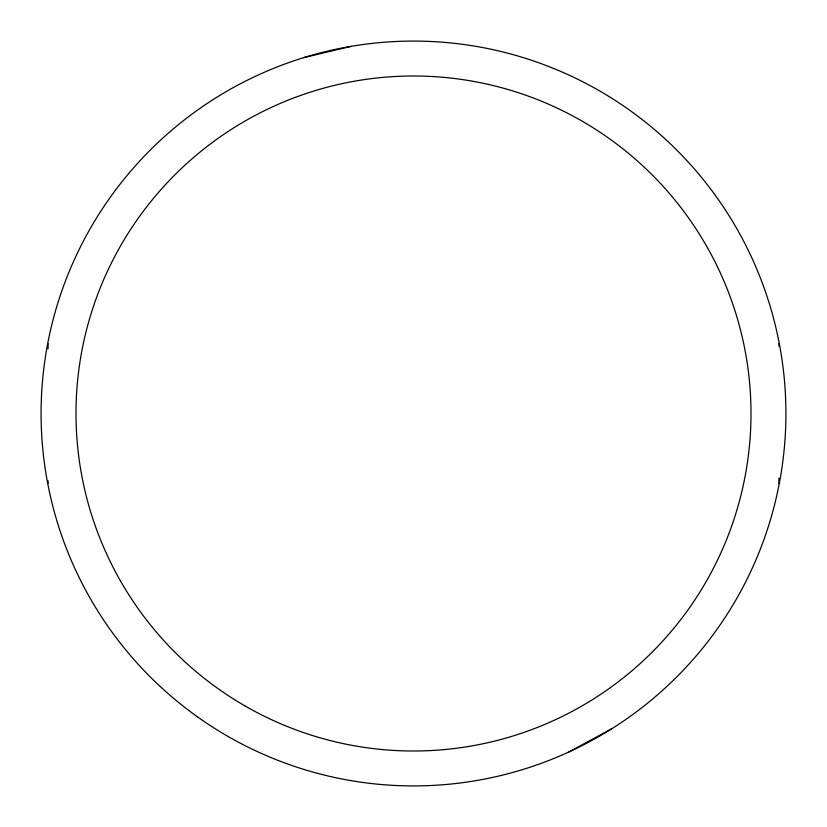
<?xml version="1.0" encoding="UTF-8"?>
<svg xmlns="http://www.w3.org/2000/svg" width="827" height="827" viewBox="0 0 827 827"><rect width="100%" height="100%" fill="white"/><g stroke="black" fill="none" stroke-linecap="round" stroke-linejoin="round"><path stroke-width="1.24" d="M568.842 751.97L611.691 728.794M303.664 57.652L351.051 46.364M778.931 343.67L778.931 346.234M778.931 478.202L778.931 483.33M48.069 343.67L48.069 348.798M48.069 480.766L48.069 483.33M244.751 705.782A337.499 337.499 0 0 0 750.999 413.5A337.499 337.499 0 0 0 244.751 121.218A337.499 337.499 0 0 0 244.751 705.782M198.056 717.267A372.408 372.408 0 0 0 784.296 448.203A372.408 372.408 0 0 0 258.158 75.03A372.408 372.408 0 0 0 198.056 717.267"/></g></svg>
